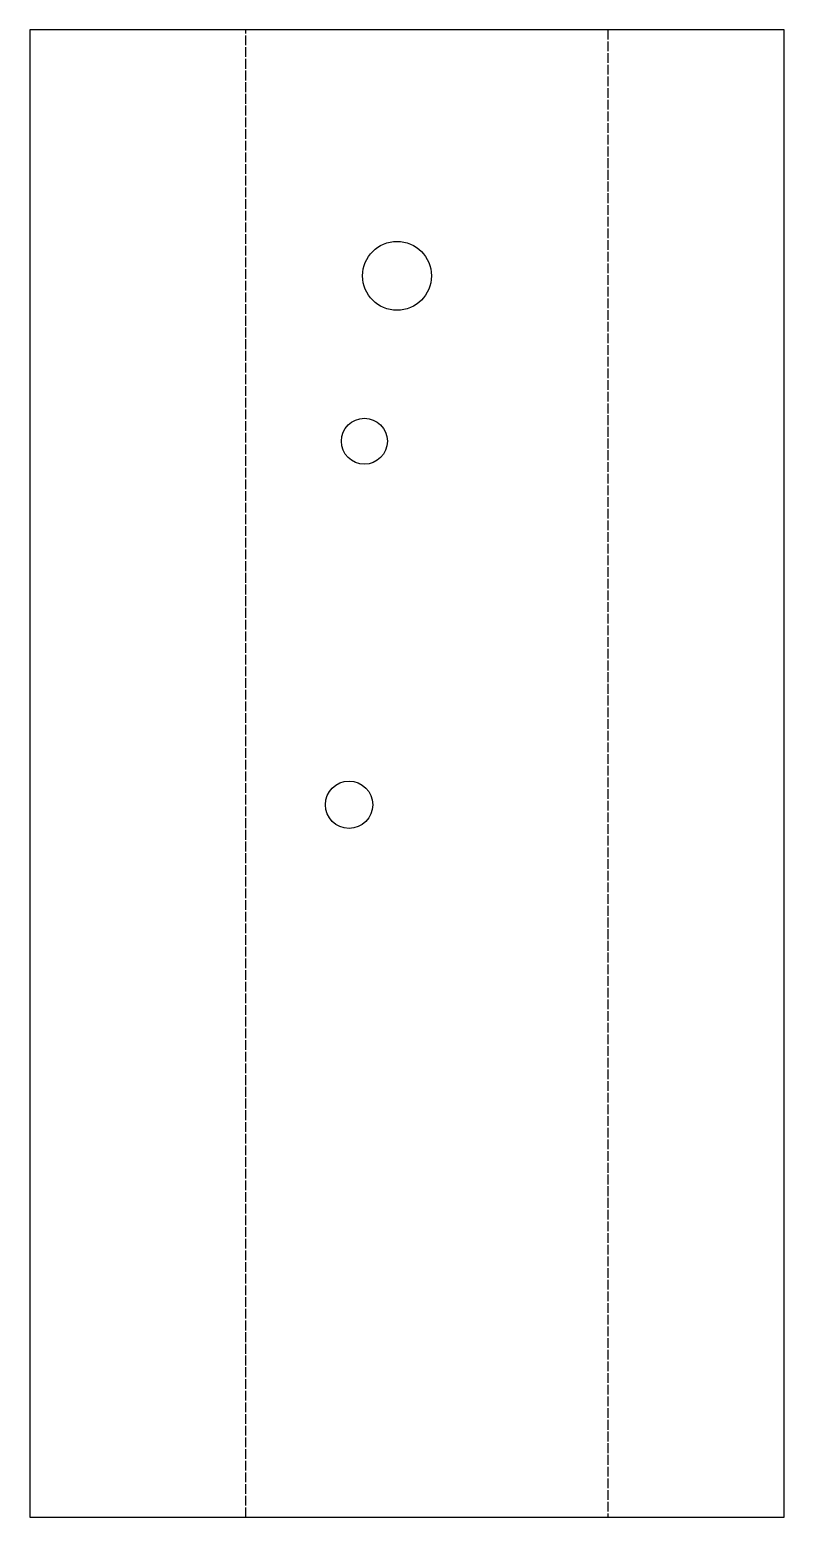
# Model space of a CAD drawing. Header units: millimetres. Extents: x -31 to 68, y 0 to 194.
import ezdxf

# ---------------------------------------------------------------- set-up
doc = ezdxf.new("R2010")
doc.units = ezdxf.units.MM
doc.linetypes.add('DASHED', pattern=[1.524, 1.27, -0.254])
doc.layers.add('BEND', color=7, linetype='Continuous')
doc.layers.add('CUT', color=7, linetype='Continuous')

msp = doc.modelspace()

# ---------------------------------------------------------------- linework, layer by layer
at = {"layer": 'BEND', "color": 4, "linetype": 'DASHED'}
for p, q in [((-2.71, 0), (-2.71, 194.05)), ((44.52, 194.05), (44.52, 0))]:
    msp.add_line(p, q, dxfattribs=at)
at = {"layer": 'CUT'}
for p, q in [((-30.93, 194.05), (-30.93, 0)), ((67.53, 194.05), (-30.93, 194.05)), ((67.53, 0), (67.53, 194.05)), ((-30.93, 0), (67.53, 0))]:
    msp.add_line(p, q, dxfattribs=at)
for centre, radius in [((17, 161.95), 4.49), ((12.74, 140.37), 3), ((10.74, 92.95), 3.09)]:
    msp.add_circle(centre, radius, dxfattribs=at)

doc.saveas('drawing.dxf')
